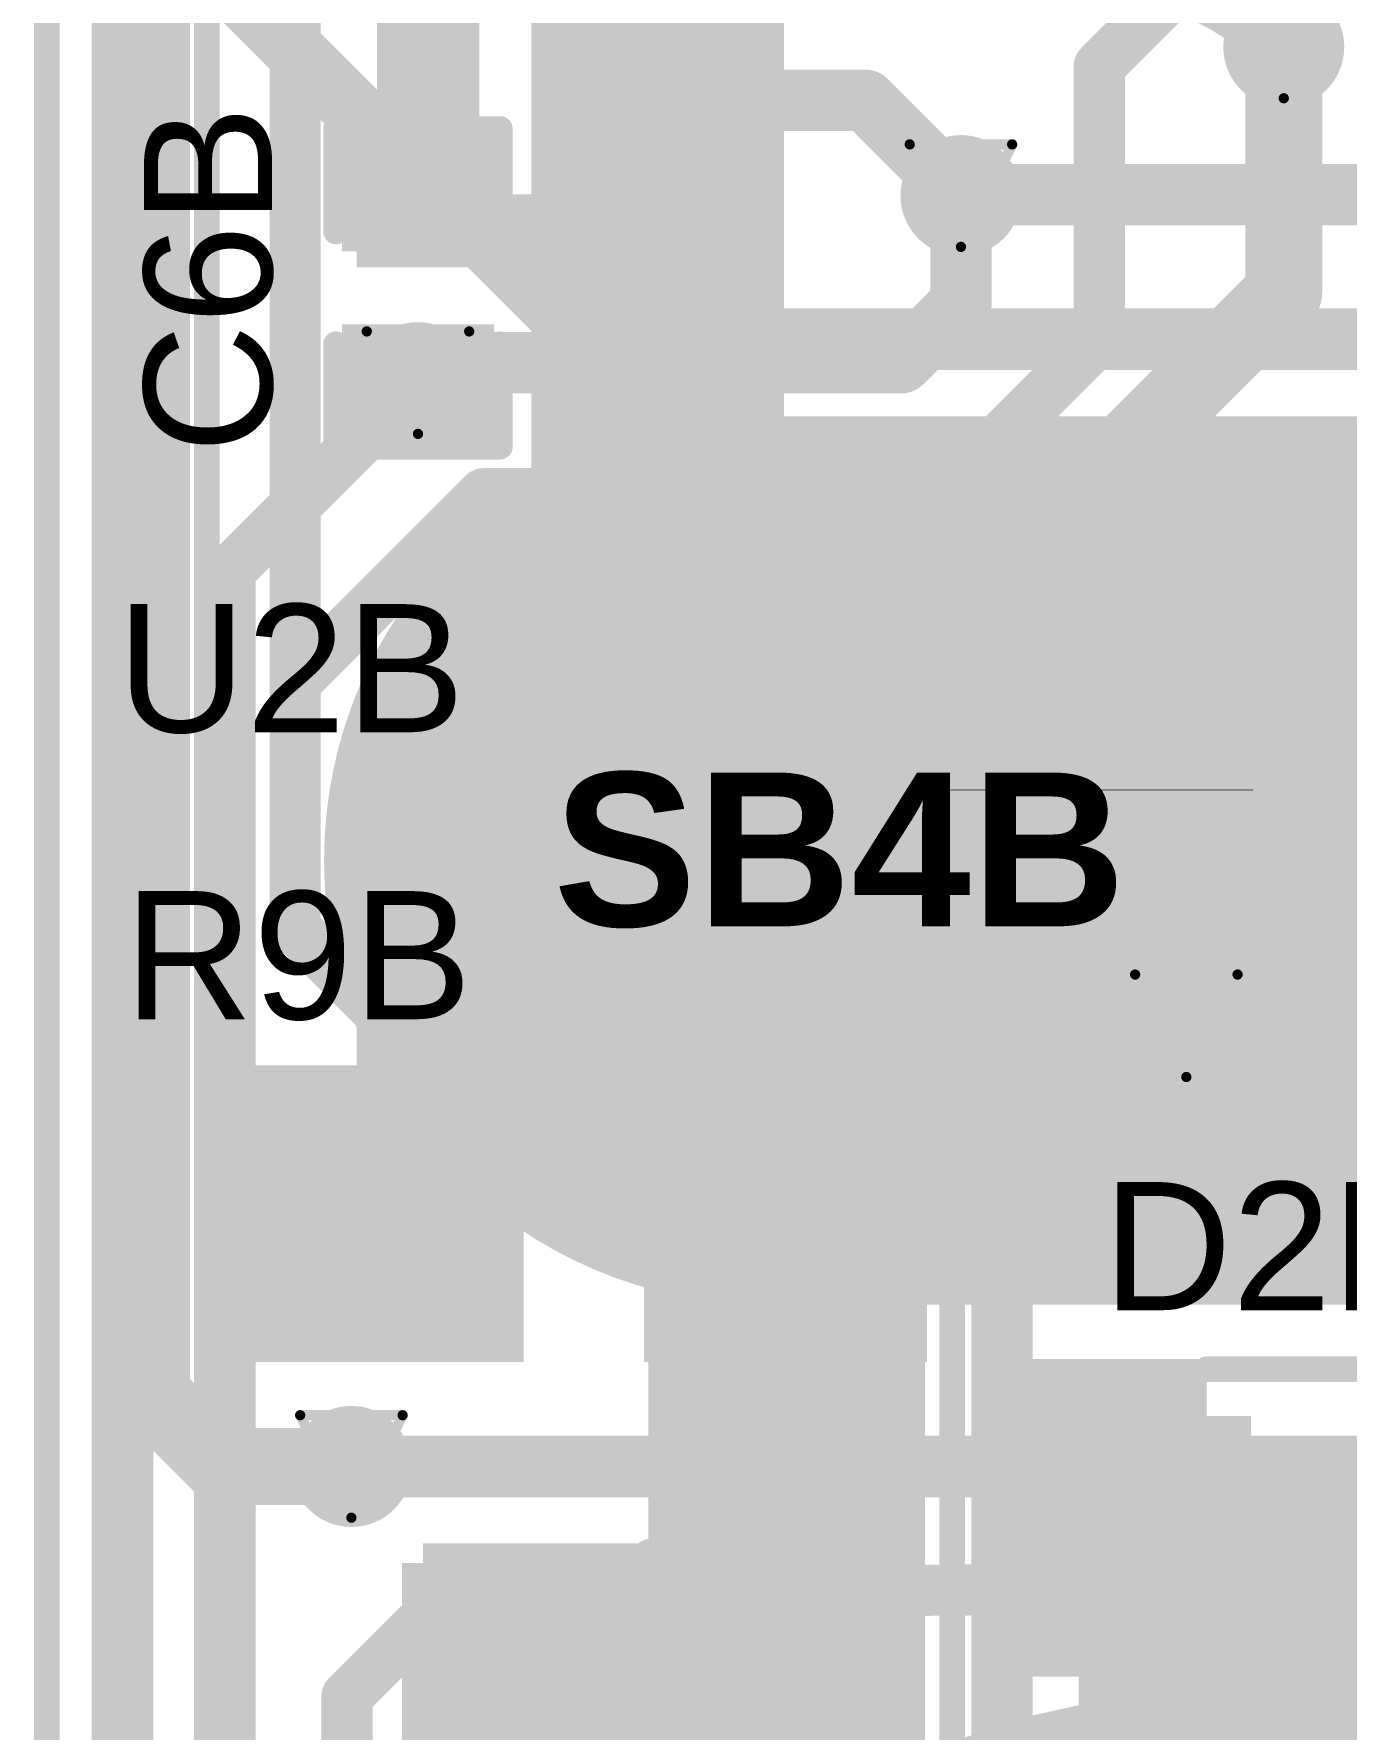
# Model space of a CAD drawing. Header units: inches. Extents: x -3.9 to 9.5, y -7 to 2.6.
# Drawn here: x -3.1519 to -2.8957, y -5.022 to -4.6912 of the extents above; entities that cross this region are included whole.
import ezdxf

# ---------------------------------------------------------------- set-up
doc = ezdxf.new("R2010")
doc.units = ezdxf.units.IN
doc.header["$MEASUREMENT"] = 0
for name, color, linetype in [('Board Outline', 216, 'Continuous'), ('Bottom Layer', 5, 'Continuous'), ('Bottom Overlay', 54, 'Continuous'), ('Bottom Paste', 16, 'Continuous'), ('Bottom Solder', 6, 'Continuous'), ('Drill Drawing', 1, 'Continuous'), ('Top Layer', 1, 'Continuous'), ('Top Overlay', 2, 'Continuous'), ('Top Paste', 8, 'Continuous'), ('Top Solder', 216, 'Continuous'), ('Via Holes', 16, 'Continuous')]:
    doc.layers.add(name, color=color, linetype=linetype)
doc.styles.add('Arial', font='', dxfattribs={"height": 0.2})
doc.styles.add('Arial_Bold', font='', dxfattribs={"height": 0.2})
doc.styles.get('Arial').set_extended_font_data('Arial')
doc.styles.get('Arial_Bold').set_extended_font_data('Arial', bold=True)

# ---------------------------------------------------------------- blocks, each defined once
blk = doc.blocks.new('14_TSSOP_40')
at = {"layer": 'Top Layer'}
for points in [[(-0.12992, 0.08563), (-0.08858, 0.08563), (-0.08858, 0.06791), (-0.12992, 0.06791)], [(0.08858, 0.08563), (0.12992, 0.08563), (0.12992, 0.06791), (0.08858, 0.06791)], [(-0.12992, 0.06004), (-0.08858, 0.06004), (-0.08858, 0.04232), (-0.12992, 0.04232)], [(0.08858, 0.06004), (0.12992, 0.06004), (0.12992, 0.04232), (0.08858, 0.04232)], [(-0.12992, 0.03445), (-0.08858, 0.03445), (-0.08858, 0.01673), (-0.12992, 0.01673)], [(0.08858, 0.03445), (0.12992, 0.03445), (0.12992, 0.01673), (0.08858, 0.01673)], [(-0.12992, 0.00886), (-0.08858, 0.00886), (-0.08858, -0.00886), (-0.12992, -0.00886)], [(0.08858, 0.00886), (0.12992, 0.00886), (0.12992, -0.00886), (0.08858, -0.00886)], [(-0.12992, -0.01673), (-0.08858, -0.01673), (-0.08858, -0.03445), (-0.12992, -0.03445)], [(0.08858, -0.01673), (0.12992, -0.01673), (0.12992, -0.03445), (0.08858, -0.03445)], [(-0.12992, -0.04232), (-0.08858, -0.04232), (-0.08858, -0.06004), (-0.12992, -0.06004)], [(0.08858, -0.04232), (0.12992, -0.04232), (0.12992, -0.06004), (0.08858, -0.06004)], [(-0.12992, -0.06791), (-0.08858, -0.06791), (-0.08858, -0.08563), (-0.12992, -0.08563)], [(0.08858, -0.06791), (0.12992, -0.06791), (0.12992, -0.08563), (0.08858, -0.08563)]]:
    blk.add_hatch(color=1, dxfattribs=at).paths.add_polyline_path(points)
at = {"layer": 'Top Overlay'}
blk.add_hatch(color=2, dxfattribs=at).paths.add_polyline_path([(-0.084, 0.068), (-0.073, 0.068), (-0.073, 0.086), (-0.084, 0.086)])
at = {"layer": 'Top Paste'}
for points in [[(-0.12992, 0.08563), (-0.08858, 0.08563), (-0.08858, 0.06791), (-0.12992, 0.06791)], [(0.08858, 0.08563), (0.12992, 0.08563), (0.12992, 0.06791), (0.08858, 0.06791)], [(-0.12992, 0.06004), (-0.08858, 0.06004), (-0.08858, 0.04232), (-0.12992, 0.04232)], [(0.08858, 0.06004), (0.12992, 0.06004), (0.12992, 0.04232), (0.08858, 0.04232)], [(-0.12992, 0.03445), (-0.08858, 0.03445), (-0.08858, 0.01673), (-0.12992, 0.01673)], [(0.08858, 0.03445), (0.12992, 0.03445), (0.12992, 0.01673), (0.08858, 0.01673)], [(-0.12992, 0.00886), (-0.08858, 0.00886), (-0.08858, -0.00886), (-0.12992, -0.00886)], [(0.08858, 0.00886), (0.12992, 0.00886), (0.12992, -0.00886), (0.08858, -0.00886)], [(-0.12992, -0.01673), (-0.08858, -0.01673), (-0.08858, -0.03445), (-0.12992, -0.03445)], [(0.08858, -0.01673), (0.12992, -0.01673), (0.12992, -0.03445), (0.08858, -0.03445)], [(-0.12992, -0.04232), (-0.08858, -0.04232), (-0.08858, -0.06004), (-0.12992, -0.06004)], [(0.08858, -0.04232), (0.12992, -0.04232), (0.12992, -0.06004), (0.08858, -0.06004)], [(-0.12992, -0.06791), (-0.08858, -0.06791), (-0.08858, -0.08563), (-0.12992, -0.08563)], [(0.08858, -0.06791), (0.12992, -0.06791), (0.12992, -0.08563), (0.08858, -0.08563)]]:
    blk.add_hatch(color=8, dxfattribs=at).paths.add_polyline_path(points)
at = {"layer": 'Top Solder'}
for points in [[(-0.13392, 0.08963), (-0.08458, 0.08963), (-0.08458, 0.06391), (-0.13392, 0.06391)], [(0.08458, 0.08963), (0.13392, 0.08963), (0.13392, 0.06391), (0.08458, 0.06391)], [(-0.13392, 0.06404), (-0.08458, 0.06404), (-0.08458, 0.03832), (-0.13392, 0.03832)], [(0.08458, 0.06404), (0.13392, 0.06404), (0.13392, 0.03832), (0.08458, 0.03832)], [(-0.13392, 0.03845), (-0.08458, 0.03845), (-0.08458, 0.01273), (-0.13392, 0.01273)], [(0.08458, 0.03845), (0.13392, 0.03845), (0.13392, 0.01273), (0.08458, 0.01273)], [(-0.13392, 0.01286), (-0.08458, 0.01286), (-0.08458, -0.01286), (-0.13392, -0.01286)], [(0.08458, 0.01286), (0.13392, 0.01286), (0.13392, -0.01286), (0.08458, -0.01286)], [(-0.13392, -0.01273), (-0.08458, -0.01273), (-0.08458, -0.03845), (-0.13392, -0.03845)], [(0.08458, -0.01273), (0.13392, -0.01273), (0.13392, -0.03845), (0.08458, -0.03845)], [(-0.13392, -0.03832), (-0.08458, -0.03832), (-0.08458, -0.06404), (-0.13392, -0.06404)], [(0.08458, -0.03832), (0.13392, -0.03832), (0.13392, -0.06404), (0.08458, -0.06404)], [(-0.13392, -0.06391), (-0.08458, -0.06391), (-0.08458, -0.08963), (-0.13392, -0.08963)], [(0.08458, -0.06391), (0.13392, -0.06391), (0.13392, -0.08963), (0.08458, -0.08963)]]:
    blk.add_hatch(color=216, dxfattribs=at).paths.add_polyline_path(points)
at = {"layer": 'Top Overlay'}
for points in [[(-0.09, 0.1, 0.005, 0.005, 0), (-0.09, 0.092, 0.005, 0.005, 0)], [(0.09, 0.1, 0.005, 0.005, 0), (-0.09, 0.1, 0.005, 0.005, 0)], [(0.09, 0.1, 0.005, 0.005, 0), (0.09, 0.092, 0.005, 0.005, 0)], [(-0.141, 0.082, 0.00787, 0.00787, 0), (-0.141, 0.072, 0.00787, 0.00787, 0)], [(-0.136, 0.077, 0.00787, 0.00787, 0), (-0.141, 0.082, 0.00787, 0.00787, 0)], [(-0.136, 0.077, 0.00787, 0.00787, 0), (-0.141, 0.072, 0.00787, 0.00787, 0)], [(-0.09, -0.092, 0.005, 0.005, 0), (-0.09, -0.1, 0.005, 0.005, 0)], [(0.09, -0.092, 0.005, 0.005, 0), (0.09, -0.1, 0.005, 0.005, 0)], [(0.09, -0.1, 0.005, 0.005, 0), (-0.09, -0.1, 0.005, 0.005, 0)]]:
    blk.add_lwpolyline(points, format="xyseb", dxfattribs=at)
for points in [[(-0.09125, 0.1, 0.0025, 0.0025, 1), (-0.08875, 0.1, 0.0025, 0.0025, 1)], [(-0.09125, 0.1, 0.0025, 0.0025, 1), (-0.08875, 0.1, 0.0025, 0.0025, 1)], [(0.08875, 0.1, 0.0025, 0.0025, 1), (0.09125, 0.1, 0.0025, 0.0025, 1)], [(0.08875, 0.1, 0.0025, 0.0025, 1), (0.09125, 0.1, 0.0025, 0.0025, 1)], [(-0.09125, 0.092, 0.0025, 0.0025, 1), (-0.08875, 0.092, 0.0025, 0.0025, 1)], [(0.08875, 0.092, 0.0025, 0.0025, 1), (0.09125, 0.092, 0.0025, 0.0025, 1)], [(-0.14297, 0.082, 0.00394, 0.00394, 1), (-0.13903, 0.082, 0.00394, 0.00394, 1)], [(-0.14297, 0.082, 0.00394, 0.00394, 1), (-0.13903, 0.082, 0.00394, 0.00394, 1)], [(-0.13797, 0.077, 0.00394, 0.00394, 1), (-0.13403, 0.077, 0.00394, 0.00394, 1)], [(-0.13797, 0.077, 0.00394, 0.00394, 1), (-0.13403, 0.077, 0.00394, 0.00394, 1)], [(-0.14297, 0.072, 0.00394, 0.00394, 1), (-0.13903, 0.072, 0.00394, 0.00394, 1)], [(-0.14297, 0.072, 0.00394, 0.00394, 1), (-0.13903, 0.072, 0.00394, 0.00394, 1)], [(-0.09125, -0.092, 0.0025, 0.0025, 1), (-0.08875, -0.092, 0.0025, 0.0025, 1)], [(0.08875, -0.092, 0.0025, 0.0025, 1), (0.09125, -0.092, 0.0025, 0.0025, 1)], [(-0.09125, -0.1, 0.0025, 0.0025, 1), (-0.08875, -0.1, 0.0025, 0.0025, 1)], [(-0.09125, -0.1, 0.0025, 0.0025, 1), (-0.08875, -0.1, 0.0025, 0.0025, 1)], [(0.08875, -0.1, 0.0025, 0.0025, 1), (0.09125, -0.1, 0.0025, 0.0025, 1)], [(0.08875, -0.1, 0.0025, 0.0025, 1), (0.09125, -0.1, 0.0025, 0.0025, 1)]]:
    blk.add_lwpolyline(points, format="xyseb", close=True, dxfattribs=at)
blk = doc.blocks.new('S______B______0402_82')
at = {"layer": 'Top Layer'}
for points in [[(-0.0275, -0.0125), (-0.0275, 0.0125), (-0.0095, 0.0125), (-0.0095, -0.0125)], [(0.0095, -0.0125), (0.0095, 0.0125), (0.0275, 0.0125), (0.0275, -0.0125)]]:
    blk.add_hatch(color=1, dxfattribs=at).paths.add_polyline_path(points)
at = {"layer": 'Top Paste'}
for points in [[(-0.0275, -0.0125), (-0.0275, 0.0125), (-0.0095, 0.0125), (-0.0095, -0.0125)], [(0.0095, -0.0125), (0.0095, 0.0125), (0.0275, 0.0125), (0.0275, -0.0125)]]:
    blk.add_hatch(color=8, dxfattribs=at).paths.add_polyline_path(points)
at = {"layer": 'Top Solder'}
for points in [[(-0.02967, -0.01467), (-0.02967, 0.01467), (-0.00733, 0.01467), (-0.00733, -0.01467)], [(0.00733, -0.01467), (0.00733, 0.01467), (0.02967, 0.01467), (0.02967, -0.01467)]]:
    blk.add_hatch(color=216, dxfattribs=at).paths.add_polyline_path(points)
at = {"layer": 'Top Overlay'}
for points in [[(-0.031, 0.016, 0.005, 0.005, 0), (-0.031, -0.016, 0.005, 0.005, 0)], [(0.031, 0.016, 0.005, 0.005, 0), (-0.031, 0.016, 0.005, 0.005, 0)], [(0.031, 0.016, 0.005, 0.005, 0), (0.031, -0.016, 0.005, 0.005, 0)], [(0.031, -0.016, 0.005, 0.005, 0), (-0.031, -0.016, 0.005, 0.005, 0)], [(0.032, -0.017, 0.000127, 0.000127, 0), (-0.032, -0.017, 0.000127, 0.000127, 0)]]:
    blk.add_lwpolyline(points, format="xyseb", dxfattribs=at)
for points in [[(-0.03225, 0.016, 0.0025, 0.0025, 1), (-0.02975, 0.016, 0.0025, 0.0025, 1)], [(-0.03225, 0.016, 0.0025, 0.0025, 1), (-0.02975, 0.016, 0.0025, 0.0025, 1)], [(0.02975, 0.016, 0.0025, 0.0025, 1), (0.03225, 0.016, 0.0025, 0.0025, 1)], [(0.02975, 0.016, 0.0025, 0.0025, 1), (0.03225, 0.016, 0.0025, 0.0025, 1)], [(-0.03225, -0.016, 0.0025, 0.0025, 1), (-0.02975, -0.016, 0.0025, 0.0025, 1)], [(-0.03225, -0.016, 0.0025, 0.0025, 1), (-0.02975, -0.016, 0.0025, 0.0025, 1)], [(0.02975, -0.016, 0.0025, 0.0025, 1), (0.03225, -0.016, 0.0025, 0.0025, 1)], [(0.02975, -0.016, 0.0025, 0.0025, 1), (0.03225, -0.016, 0.0025, 0.0025, 1)], [(-0.03203, -0.017, 0.0000635, 0.0000635, 1), (-0.03197, -0.017, 0.0000635, 0.0000635, 1)], [(0.03197, -0.017, 0.0000635, 0.0000635, 1), (0.03203, -0.017, 0.0000635, 0.0000635, 1)]]:
    blk.add_lwpolyline(points, format="xyseb", close=True, dxfattribs=at)
blk = doc.blocks.new('TC33X_2_104E__124')
at = {"layer": 'Top Layer'}
for points in [[(0.00787, 0.12992), (0.07087, 0.12992), (0.07087, 0.07087), (0.00787, 0.07087)], [(-0.02362, 0.02362), (0.02362, 0.02362), (0.02362, -0.02362), (-0.02362, -0.02362)], [(0.05512, 0.02362), (0.10236, 0.02362), (0.10236, -0.02362), (0.05512, -0.02362)]]:
    blk.add_hatch(color=1, dxfattribs=at).paths.add_polyline_path(points)
at = {"layer": 'Top Paste'}
for points in [[(0.00787, 0.12992), (0.07087, 0.12992), (0.07087, 0.07087), (0.00787, 0.07087)], [(-0.02362, 0.02362), (0.02362, 0.02362), (0.02362, -0.02362), (-0.02362, -0.02362)], [(0.05512, 0.02362), (0.10236, 0.02362), (0.10236, -0.02362), (0.05512, -0.02362)]]:
    blk.add_hatch(color=8, dxfattribs=at).paths.add_polyline_path(points)
at = {"layer": 'Top Solder'}
for points in [[(0.00387, 0.13392), (0.07487, 0.13392), (0.07487, 0.06687), (0.00387, 0.06687)], [(-0.02762, 0.02762), (0.02762, 0.02762), (0.02762, -0.02762), (-0.02762, -0.02762)], [(0.05112, 0.02762), (0.10636, 0.02762), (0.10636, -0.02762), (0.05112, -0.02762)]]:
    blk.add_hatch(color=216, dxfattribs=at).paths.add_polyline_path(points)
at = {"layer": 'Top Overlay'}
for points in [[(-0.02063, 0.1242, 0.005, 0.005, 0), (-0.03252, 0.11231, 0.005, 0.005, 0)], [(-0.00063, 0.1242, 0.005, 0.005, 0), (-0.02063, 0.1242, 0.005, 0.005, 0)], [(0.09937, 0.1242, 0.005, 0.005, 0), (0.07937, 0.1242, 0.005, 0.005, 0)], [(0.11126, 0.11231, 0.005, 0.005, 0), (0.09937, 0.1242, 0.005, 0.005, 0)], [(-0.03252, 0.11231, 0.005, 0.005, 0), (-0.03252, -0.02776, 0.005, 0.005, 0)], [(0.11126, 0.11231, 0.005, 0.005, 0), (0.11126, -0.02776, 0.005, 0.005, 0)], [(-0.038, -0.005, 0.005, 0.005, 0), (-0.043, 0, 0.005, 0.005, 0)], [(-0.043, 0, 0.005, 0.005, 0), (-0.043, -0.01, 0.005, 0.005, 0)], [(-0.038, -0.005, 0.005, 0.005, 0), (-0.043, -0.01, 0.005, 0.005, 0)], [(0.11126, -0.02776, 0.005, 0.005, 0), (-0.03252, -0.02776, 0.005, 0.005, 0)]]:
    blk.add_lwpolyline(points, format="xyseb", dxfattribs=at)
for points in [[(-0.02188, 0.1242, 0.0025, 0.0025, 1), (-0.01938, 0.1242, 0.0025, 0.0025, 1)], [(-0.02188, 0.1242, 0.0025, 0.0025, 1), (-0.01938, 0.1242, 0.0025, 0.0025, 1)], [(-0.00188, 0.1242, 0.0025, 0.0025, 1), (0.00062, 0.1242, 0.0025, 0.0025, 1)], [(0.07812, 0.1242, 0.0025, 0.0025, 1), (0.08062, 0.1242, 0.0025, 0.0025, 1)], [(0.09812, 0.1242, 0.0025, 0.0025, 1), (0.10062, 0.1242, 0.0025, 0.0025, 1)], [(0.09812, 0.1242, 0.0025, 0.0025, 1), (0.10062, 0.1242, 0.0025, 0.0025, 1)], [(-0.03377, 0.11231, 0.0025, 0.0025, 1), (-0.03127, 0.11231, 0.0025, 0.0025, 1)], [(-0.03377, 0.11231, 0.0025, 0.0025, 1), (-0.03127, 0.11231, 0.0025, 0.0025, 1)], [(0.11001, 0.11231, 0.0025, 0.0025, 1), (0.11251, 0.11231, 0.0025, 0.0025, 1)], [(0.11001, 0.11231, 0.0025, 0.0025, 1), (0.11251, 0.11231, 0.0025, 0.0025, 1)], [(-0.04425, 0, 0.0025, 0.0025, 1), (-0.04175, 0, 0.0025, 0.0025, 1)], [(-0.04425, 0, 0.0025, 0.0025, 1), (-0.04175, 0, 0.0025, 0.0025, 1)], [(-0.03925, -0.005, 0.0025, 0.0025, 1), (-0.03675, -0.005, 0.0025, 0.0025, 1)], [(-0.03925, -0.005, 0.0025, 0.0025, 1), (-0.03675, -0.005, 0.0025, 0.0025, 1)], [(-0.04425, -0.01, 0.0025, 0.0025, 1), (-0.04175, -0.01, 0.0025, 0.0025, 1)], [(-0.04425, -0.01, 0.0025, 0.0025, 1), (-0.04175, -0.01, 0.0025, 0.0025, 1)], [(-0.03377, -0.02776, 0.0025, 0.0025, 1), (-0.03127, -0.02776, 0.0025, 0.0025, 1)], [(-0.03377, -0.02776, 0.0025, 0.0025, 1), (-0.03127, -0.02776, 0.0025, 0.0025, 1)], [(0.11001, -0.02776, 0.0025, 0.0025, 1), (0.11251, -0.02776, 0.0025, 0.0025, 1)], [(0.11001, -0.02776, 0.0025, 0.0025, 1), (0.11251, -0.02776, 0.0025, 0.0025, 1)]]:
    blk.add_lwpolyline(points, format="xyseb", close=True, dxfattribs=at)
blk = doc.blocks.new('_EMG________B_201')
at = {"layer": 'Bottom Layer'}
h = blk.add_hatch(color=5, dxfattribs=at)
edge = h.paths.add_edge_path()
edge.add_arc((-0.11417, 0.0005), 0.08268, 90, 270)
edge.add_line((-0.11417, -0.08217), (0.11417, -0.08217))
edge.add_arc((0.11417, 0.0005), 0.08268, 270, 450)
edge.add_line((0.11417, 0.08318), (-0.11417, 0.08318))
at = {"layer": 'Bottom Paste'}
h = blk.add_hatch(color=16, dxfattribs=at)
edge = h.paths.add_edge_path()
edge.add_arc((-0.11417, 0.0005), 0.08268, 90, 270)
edge.add_line((-0.11417, -0.08217), (0.11417, -0.08217))
edge.add_arc((0.11417, 0.0005), 0.08268, 270, 450)
edge.add_line((0.11417, 0.08318), (-0.11417, 0.08318))
at = {"layer": 'Bottom Solder'}
h = blk.add_hatch(color=6, dxfattribs=at)
edge = h.paths.add_edge_path()
edge.add_arc((-0.11417, 0.0005), 0.08668, 90, 270)
edge.add_line((-0.11417, -0.08617), (0.11417, -0.08617))
edge.add_arc((0.11417, 0.0005), 0.08668, 270, 450)
edge.add_line((0.11417, 0.08718), (-0.11417, 0.08718))
at = {"layer": 'Bottom Overlay'}
blk.add_lwpolyline([(-0.22375, -0.43172, 0.005, 0.005, 0), (-0.22375, 0.43172, 0.005, 0.005, 0)], format="xyseb", dxfattribs=at)
blk = doc.blocks.new('SOD_323_215')
at = {"layer": 'Top Layer'}
for points in [[(-0.02953, -0.01772), (-0.06102, -0.01772), (-0.06102, 0.01772), (-0.02953, 0.01772)], [(0.06102, -0.01772), (0.02953, -0.01772), (0.02953, 0.01772), (0.06102, 0.01772)]]:
    blk.add_hatch(color=1, dxfattribs=at).paths.add_polyline_path(points)
at = {"layer": 'Top Overlay'}
for points in [[(-0.079, 0.019), (-0.036, 0.019), (-0.036, 0.031), (-0.079, 0.031)], [(-0.079, -0.02), (-0.062, -0.02), (-0.062, 0.02), (-0.079, 0.02)], [(-0.079, -0.031), (-0.036, -0.031), (-0.036, -0.019), (-0.079, -0.019)]]:
    blk.add_hatch(color=2, dxfattribs=at).paths.add_polyline_path(points)
at = {"layer": 'Top Paste'}
for points in [[(-0.02953, -0.01772), (-0.06102, -0.01772), (-0.06102, 0.01772), (-0.02953, 0.01772)], [(0.06102, -0.01772), (0.02953, -0.01772), (0.02953, 0.01772), (0.06102, 0.01772)]]:
    blk.add_hatch(color=8, dxfattribs=at).paths.add_polyline_path(points)
at = {"layer": 'Top Solder'}
for points in [[(-0.02736, -0.01988), (-0.06319, -0.01988), (-0.06319, 0.01988), (-0.02736, 0.01988)], [(0.06319, -0.01988), (0.02736, -0.01988), (0.02736, 0.01988), (0.06319, 0.01988)]]:
    blk.add_hatch(color=216, dxfattribs=at).paths.add_polyline_path(points)
at = {"layer": 'Top Overlay'}
for points in [[(-0.036, 0.029, 0.005, 0.005, 0), (0.037, 0.029, 0.005, 0.005, 0)], [(0.037, 0.022, 0.005, 0.005, 0), (0.037, 0.029, 0.005, 0.005, 0)], [(0.037, -0.029, 0.005, 0.005, 0), (0.037, -0.022, 0.005, 0.005, 0)], [(-0.036, -0.029, 0.005, 0.005, 0), (0.037, -0.029, 0.005, 0.005, 0)]]:
    blk.add_lwpolyline(points, format="xyseb", dxfattribs=at)
for points in [[(-0.03725, 0.029, 0.0025, 0.0025, 1), (-0.03475, 0.029, 0.0025, 0.0025, 1)], [(0.03575, 0.029, 0.0025, 0.0025, 1), (0.03825, 0.029, 0.0025, 0.0025, 1)], [(0.03575, 0.029, 0.0025, 0.0025, 1), (0.03825, 0.029, 0.0025, 0.0025, 1)], [(0.03575, 0.022, 0.0025, 0.0025, 1), (0.03825, 0.022, 0.0025, 0.0025, 1)], [(0.03575, -0.022, 0.0025, 0.0025, 1), (0.03825, -0.022, 0.0025, 0.0025, 1)], [(-0.03725, -0.029, 0.0025, 0.0025, 1), (-0.03475, -0.029, 0.0025, 0.0025, 1)], [(0.03575, -0.029, 0.0025, 0.0025, 1), (0.03825, -0.029, 0.0025, 0.0025, 1)], [(0.03575, -0.029, 0.0025, 0.0025, 1), (0.03825, -0.029, 0.0025, 0.0025, 1)]]:
    blk.add_lwpolyline(points, format="xyseb", close=True, dxfattribs=at)
blk = doc.blocks.new('C___0402_229')
at = {"layer": 'Top Layer'}
for points in [[(-0.0275, -0.0125), (-0.0275, 0.0125), (-0.0095, 0.0125), (-0.0095, -0.0125)], [(0.0095, -0.0125), (0.0095, 0.0125), (0.0275, 0.0125), (0.0275, -0.0125)]]:
    blk.add_hatch(color=1, dxfattribs=at).paths.add_polyline_path(points)
at = {"layer": 'Top Paste'}
for points in [[(-0.0275, -0.0125), (-0.0275, 0.0125), (-0.0095, 0.0125), (-0.0095, -0.0125)], [(0.0095, -0.0125), (0.0095, 0.0125), (0.0275, 0.0125), (0.0275, -0.0125)]]:
    blk.add_hatch(color=8, dxfattribs=at).paths.add_polyline_path(points)
at = {"layer": 'Top Solder'}
for points in [[(-0.02986, -0.01486), (-0.02986, 0.01486), (-0.00714, 0.01486), (-0.00714, -0.01486)], [(0.00714, -0.01486), (0.00714, 0.01486), (0.02986, 0.01486), (0.02986, -0.01486)]]:
    blk.add_hatch(color=216, dxfattribs=at).paths.add_polyline_path(points)
at = {"layer": 'Top Overlay'}
for points in [[(-0.011, 0.016, 0.005, 0.005, 0), (-0.031, 0.016, 0.005, 0.005, 0)], [(-0.031, -0.016, 0.005, 0.005, 0), (-0.031, 0.016, 0.005, 0.005, 0)], [(0.031, 0.016, 0.005, 0.005, 0), (0.011, 0.016, 0.005, 0.005, 0)], [(0.031, -0.016, 0.005, 0.005, 0), (0.031, 0.016, 0.005, 0.005, 0)], [(-0.011, -0.016, 0.005, 0.005, 0), (-0.031, -0.016, 0.005, 0.005, 0)], [(0.031, -0.016, 0.005, 0.005, 0), (0.011, -0.016, 0.005, 0.005, 0)]]:
    blk.add_lwpolyline(points, format="xyseb", dxfattribs=at)
for points in [[(-0.03225, 0.016, 0.0025, 0.0025, 1), (-0.02975, 0.016, 0.0025, 0.0025, 1)], [(-0.03225, 0.016, 0.0025, 0.0025, 1), (-0.02975, 0.016, 0.0025, 0.0025, 1)], [(-0.01225, 0.016, 0.0025, 0.0025, 1), (-0.00975, 0.016, 0.0025, 0.0025, 1)], [(0.00975, 0.016, 0.0025, 0.0025, 1), (0.01225, 0.016, 0.0025, 0.0025, 1)], [(0.02975, 0.016, 0.0025, 0.0025, 1), (0.03225, 0.016, 0.0025, 0.0025, 1)], [(0.02975, 0.016, 0.0025, 0.0025, 1), (0.03225, 0.016, 0.0025, 0.0025, 1)], [(-0.03225, -0.016, 0.0025, 0.0025, 1), (-0.02975, -0.016, 0.0025, 0.0025, 1)], [(-0.03225, -0.016, 0.0025, 0.0025, 1), (-0.02975, -0.016, 0.0025, 0.0025, 1)], [(-0.01225, -0.016, 0.0025, 0.0025, 1), (-0.00975, -0.016, 0.0025, 0.0025, 1)], [(0.00975, -0.016, 0.0025, 0.0025, 1), (0.01225, -0.016, 0.0025, 0.0025, 1)], [(0.02975, -0.016, 0.0025, 0.0025, 1), (0.03225, -0.016, 0.0025, 0.0025, 1)], [(0.02975, -0.016, 0.0025, 0.0025, 1), (0.03225, -0.016, 0.0025, 0.0025, 1)]]:
    blk.add_lwpolyline(points, format="xyseb", close=True, dxfattribs=at)

msp = doc.modelspace()

# ---------------------------------------------------------------- hatches: boundary and pattern name
at = {"layer": 'Bottom Layer'}
h = msp.add_hatch(color=5, dxfattribs=at)
edge = h.paths.add_edge_path()
edge.add_arc((-2.9079, -4.69378), 0.01181, 0, 360)
h = msp.add_hatch(color=5, dxfattribs=at)
edge = h.paths.add_edge_path()
edge.add_arc((-2.97092, -4.72278), 0.01181, 0, 360)
h = msp.add_hatch(color=5, dxfattribs=at)
edge = h.paths.add_edge_path()
edge.add_arc((-3.07692, -4.75928), 0.01181, 0, 360)
h = msp.add_hatch(color=5, dxfattribs=at)
edge = h.paths.add_edge_path()
edge.add_arc((-2.92692, -4.88478), 0.01181, 0, 360)
h = msp.add_hatch(color=5, dxfattribs=at)
edge = h.paths.add_edge_path()
edge.add_arc((-3.08992, -4.97078), 0.01181, 0, 360)
at = {"layer": 'Top Layer'}
h = msp.add_hatch(color=1, dxfattribs=at)
edge = h.paths.add_edge_path()
edge.add_arc((-2.9079, -4.69378), 0.01181, 0, 360)
for points in [[(-3.08892, -4.73678), (-3.06092, -4.73678), (-3.06092, -4.71078), (-3.08892, -4.71078)], [(-3.06192, -4.85878), (-2.99092, -4.85878), (-2.99092, -4.79778), (-3.06192, -4.79778)], [(-3.03192, -5.05278), (-2.97792, -5.05278), (-2.97792, -4.89178), (-3.03192, -4.89178)], [(-2.94792, -5.05078), (-2.86792, -5.05078), (-2.86792, -4.96478), (-2.94792, -4.96478)], [(-3.07592, -5.03978), (-3.01292, -5.03978), (-3.01292, -4.98578), (-3.07592, -4.98578)]]:
    msp.add_hatch(color=1, dxfattribs=at).paths.add_polyline_path(points)
h = msp.add_hatch(color=1, dxfattribs=at)
edge = h.paths.add_edge_path()
edge.add_arc((-2.97092, -4.72278), 0.01181, 0, 360)
h = msp.add_hatch(color=1, dxfattribs=at)
edge = h.paths.add_edge_path()
edge.add_arc((-3.07692, -4.75928), 0.01181, 0, 360)
h = msp.add_hatch(color=1, dxfattribs=at)
edge = h.paths.add_edge_path()
edge.add_arc((-2.92692, -4.88478), 0.01181, 0, 360)
h = msp.add_hatch(color=1, dxfattribs=at)
edge = h.paths.add_edge_path()
edge.add_arc((-3.08992, -4.97078), 0.01181, 0, 360)
at = {"layer": 'Via Holes'}
h = msp.add_hatch(color=7, dxfattribs=at)
edge = h.paths.add_edge_path()
edge.add_arc((-2.9079, -4.69378), 0.00591, 0, 360)
h = msp.add_hatch(color=7, dxfattribs=at)
edge = h.paths.add_edge_path()
edge.add_arc((-2.97092, -4.72278), 0.00591, 0, 360)
h = msp.add_hatch(color=7, dxfattribs=at)
edge = h.paths.add_edge_path()
edge.add_arc((-3.07692, -4.75928), 0.00591, 0, 360)
h = msp.add_hatch(color=7, dxfattribs=at)
edge = h.paths.add_edge_path()
edge.add_arc((-2.92692, -4.88478), 0.00591, 0, 360)
h = msp.add_hatch(color=7, dxfattribs=at)
edge = h.paths.add_edge_path()
edge.add_arc((-3.08992, -4.97078), 0.00591, 0, 360)

# ---------------------------------------------------------------- linework, layer by layer
at = {"layer": 'Board Outline'}
msp.add_lwpolyline([(-3.1494, -5.28378, 0.005, 0.005, 0), (-3.1494, -4.42332, 0.005, 0.005, 0)], format="xyseb", dxfattribs=at)
at = {"layer": 'Bottom Layer'}
for points in [[(-3.1346, -5.22328, 0.012, 0.012, 0), (-3.1346, -4.66086, 0.012, 0.012, 0)], [(-3.1346, -4.66086, 0.012, 0.012, 0), (-3.04467, -4.75078, 0.012, 0.012, 0)], [(-2.9458, -4.67808, 0.012, 0.012, -0.198913), (-2.9079, -4.69378, 0.012, 0.012, 0)], [(-2.97092, -4.72278, 0.012, 0.012, 0), (-2.97073, -4.72259, 0.012, 0.012, 0)], [(-2.97073, -4.72259, 0.012, 0.012, 0), (-2.88673, -4.72259, 0.012, 0.012, 0)], [(-3.04467, -4.75078, 0.012, 0.012, 0), (-2.8669, -4.75078, 0.012, 0.012, 0)], [(-3.1136, -4.79596, 0.01, 0.01, 0), (-3.07692, -4.75928, 0.01, 0.01, 0)], [(-3.1136, -5.1251, 0.01, 0.01, 0), (-3.1136, -4.79596, 0.01, 0.01, 0)], [(-3.08992, -4.97078, 0.012, 0.012, 0), (-2.81892, -4.97078, 0.012, 0.012, 0)], [(-3.07088, -4.99574, 0.01, 0.01, 0), (-2.82316, -4.9936, 0.01, 0.01, 0)], [(-3.09079, -5.01565, 0.01, 0.01, 0), (-3.07088, -4.99574, 0.01, 0.01, 0)], [(-3.09079, -5.01565, 0.01, 0.01, 0), (-3.09079, -5.0627, 0.01, 0.01, 0)], [(-3.06592, -5.09928, 0.02, 0.02, -1.34747), (-2.83442, -5.46541, 0.02, 0.02, 0)]]:
    msp.add_lwpolyline(points, format="xyseb", dxfattribs=at)
for points in [[(-2.9109, -4.69378, 0.006, 0.006, 1), (-2.9049, -4.69378, 0.006, 0.006, 1)], [(-2.97392, -4.72278, 0.006, 0.006, 1), (-2.96792, -4.72278, 0.006, 0.006, 1)], [(-2.97373, -4.72259, 0.006, 0.006, 1), (-2.96773, -4.72259, 0.006, 0.006, 1)], [(-2.97373, -4.72259, 0.006, 0.006, 1), (-2.96773, -4.72259, 0.006, 0.006, 1)], [(-3.04767, -4.75078, 0.006, 0.006, 1), (-3.04167, -4.75078, 0.006, 0.006, 1)], [(-3.04767, -4.75078, 0.006, 0.006, 1), (-3.04167, -4.75078, 0.006, 0.006, 1)], [(-3.07942, -4.75928, 0.005, 0.005, 1), (-3.07442, -4.75928, 0.005, 0.005, 1)], [(-3.1161, -4.79596, 0.005, 0.005, 1), (-3.1111, -4.79596, 0.005, 0.005, 1)], [(-3.1161, -4.79596, 0.005, 0.005, 1), (-3.1111, -4.79596, 0.005, 0.005, 1)], [(-3.09292, -4.97078, 0.006, 0.006, 1), (-3.08692, -4.97078, 0.006, 0.006, 1)], [(-3.07338, -4.99574, 0.005, 0.005, 1), (-3.06838, -4.99574, 0.005, 0.005, 1)], [(-3.07338, -4.99574, 0.005, 0.005, 1), (-3.06838, -4.99574, 0.005, 0.005, 1)], [(-3.09329, -5.01565, 0.005, 0.005, 1), (-3.08829, -5.01565, 0.005, 0.005, 1)], [(-3.09329, -5.01565, 0.005, 0.005, 1), (-3.08829, -5.01565, 0.005, 0.005, 1)]]:
    msp.add_lwpolyline(points, format="xyseb", close=True, dxfattribs=at)
at = {"layer": 'Drill Drawing'}
for points in [[(-2.9179, -4.68378, 0.002, 0.002, 0), (-2.9079, -4.70378, 0.002, 0.002, 0)], [(-2.9079, -4.70378, 0.002, 0.002, 0), (-2.8979, -4.68378, 0.002, 0.002, 0)], [(-2.98092, -4.71278, 0.002, 0.002, 0), (-2.96092, -4.71278, 0.002, 0.002, 0)], [(-2.98092, -4.71278, 0.002, 0.002, 0), (-2.97092, -4.73278, 0.002, 0.002, 0)], [(-2.97092, -4.73278, 0.002, 0.002, 0), (-2.96092, -4.71278, 0.002, 0.002, 0)], [(-3.08692, -4.74928, 0.002, 0.002, 0), (-3.06692, -4.74928, 0.002, 0.002, 0)], [(-3.08692, -4.74928, 0.002, 0.002, 0), (-3.07692, -4.76928, 0.002, 0.002, 0)], [(-3.07692, -4.76928, 0.002, 0.002, 0), (-3.06692, -4.74928, 0.002, 0.002, 0)], [(-2.93692, -4.87478, 0.002, 0.002, 0), (-2.91692, -4.87478, 0.002, 0.002, 0)], [(-2.93692, -4.87478, 0.002, 0.002, 0), (-2.92692, -4.89478, 0.002, 0.002, 0)], [(-2.92692, -4.89478, 0.002, 0.002, 0), (-2.91692, -4.87478, 0.002, 0.002, 0)], [(-3.09992, -4.96078, 0.002, 0.002, 0), (-3.07992, -4.96078, 0.002, 0.002, 0)], [(-3.09992, -4.96078, 0.002, 0.002, 0), (-3.08992, -4.98078, 0.002, 0.002, 0)], [(-3.08992, -4.98078, 0.002, 0.002, 0), (-3.07992, -4.96078, 0.002, 0.002, 0)]]:
    msp.add_lwpolyline(points, format="xyseb", dxfattribs=at)
for points in [[(-2.9084, -4.70378, 0.001, 0.001, 1), (-2.9074, -4.70378, 0.001, 0.001, 1)], [(-2.9084, -4.70378, 0.001, 0.001, 1), (-2.9074, -4.70378, 0.001, 0.001, 1)], [(-2.98142, -4.71278, 0.001, 0.001, 1), (-2.98042, -4.71278, 0.001, 0.001, 1)], [(-2.98142, -4.71278, 0.001, 0.001, 1), (-2.98042, -4.71278, 0.001, 0.001, 1)], [(-2.96142, -4.71278, 0.001, 0.001, 1), (-2.96042, -4.71278, 0.001, 0.001, 1)], [(-2.96142, -4.71278, 0.001, 0.001, 1), (-2.96042, -4.71278, 0.001, 0.001, 1)], [(-2.97142, -4.73278, 0.001, 0.001, 1), (-2.97042, -4.73278, 0.001, 0.001, 1)], [(-2.97142, -4.73278, 0.001, 0.001, 1), (-2.97042, -4.73278, 0.001, 0.001, 1)], [(-3.08742, -4.74928, 0.001, 0.001, 1), (-3.08642, -4.74928, 0.001, 0.001, 1)], [(-3.08742, -4.74928, 0.001, 0.001, 1), (-3.08642, -4.74928, 0.001, 0.001, 1)], [(-3.06742, -4.74928, 0.001, 0.001, 1), (-3.06642, -4.74928, 0.001, 0.001, 1)], [(-3.06742, -4.74928, 0.001, 0.001, 1), (-3.06642, -4.74928, 0.001, 0.001, 1)], [(-3.07742, -4.76928, 0.001, 0.001, 1), (-3.07642, -4.76928, 0.001, 0.001, 1)], [(-3.07742, -4.76928, 0.001, 0.001, 1), (-3.07642, -4.76928, 0.001, 0.001, 1)], [(-2.93742, -4.87478, 0.001, 0.001, 1), (-2.93642, -4.87478, 0.001, 0.001, 1)], [(-2.93742, -4.87478, 0.001, 0.001, 1), (-2.93642, -4.87478, 0.001, 0.001, 1)], [(-2.91742, -4.87478, 0.001, 0.001, 1), (-2.91642, -4.87478, 0.001, 0.001, 1)], [(-2.91742, -4.87478, 0.001, 0.001, 1), (-2.91642, -4.87478, 0.001, 0.001, 1)], [(-2.92742, -4.89478, 0.001, 0.001, 1), (-2.92642, -4.89478, 0.001, 0.001, 1)], [(-2.92742, -4.89478, 0.001, 0.001, 1), (-2.92642, -4.89478, 0.001, 0.001, 1)], [(-3.10042, -4.96078, 0.001, 0.001, 1), (-3.09942, -4.96078, 0.001, 0.001, 1)], [(-3.10042, -4.96078, 0.001, 0.001, 1), (-3.09942, -4.96078, 0.001, 0.001, 1)], [(-3.08042, -4.96078, 0.001, 0.001, 1), (-3.07942, -4.96078, 0.001, 0.001, 1)], [(-3.08042, -4.96078, 0.001, 0.001, 1), (-3.07942, -4.96078, 0.001, 0.001, 1)], [(-3.09042, -4.98078, 0.001, 0.001, 1), (-3.08942, -4.98078, 0.001, 0.001, 1)], [(-3.09042, -4.98078, 0.001, 0.001, 1), (-3.08942, -4.98078, 0.001, 0.001, 1)]]:
    msp.add_lwpolyline(points, format="xyseb", close=True, dxfattribs=at)
at = {"layer": 'Top Layer'}
for points in [[(-3.12892, -4.95678, 0.015, 0.015, 0), (-3.12892, -4.62278, 0.015, 0.015, 0)], [(-3.1009, -4.81776, 0.01, 0.01, 0), (-3.1009, -4.63376, 0.01, 0.01, 0)], [(-2.94392, -4.69754, 0.01, 0.01, 0), (-2.90516, -4.65878, 0.01, 0.01, 0)], [(-3.07492, -4.72228, 0.02, 0.02, 0), (-3.07492, -4.67838, 0.02, 0.02, 0)], [(-2.9079, -4.74176, 0.015, 0.015, 0), (-2.9079, -4.69378, 0.015, 0.015, 0)], [(-2.94392, -4.75078, 0.01, 0.01, 0), (-2.94392, -4.69754, 0.01, 0.01, 0)], [(-3.03015, -4.70419, 0.012, 0.012, 0), (-2.98951, -4.70419, 0.012, 0.012, 0)], [(-2.98951, -4.70419, 0.012, 0.012, 0), (-2.97092, -4.72278, 0.012, 0.012, 0)], [(-3.07492, -4.72378, 0.02, 0.02, 0), (-3.07492, -4.72228, 0.02, 0.02, 0)], [(-3.07692, -4.72228, 0.01, 0.01, 0), (-3.07492, -4.72228, 0.01, 0.01, 0)], [(-3.07492, -4.72228, 0.01, 0.01, 0), (-3.07342, -4.72228, 0.01, 0.01, 0)], [(-2.97092, -4.74378, 0.012, 0.012, 0), (-2.97092, -4.72278, 0.012, 0.012, 0)], [(-3.07492, -4.72378, 0.012, 0.012, 0), (-3.07016, -4.72854, 0.012, 0.012, 0)], [(-3.07016, -4.72854, 0.012, 0.012, 0), (-3.03139, -4.72854, 0.012, 0.012, 0)], [(-3.03139, -4.72854, 0.012, 0.012, 0), (-3.03015, -4.72978, 0.012, 0.012, 0)], [(-2.96442, -4.79828, 0.015, 0.015, 0), (-2.9079, -4.74176, 0.015, 0.015, 0)], [(-2.98251, -4.75537, 0.012, 0.012, 0), (-2.97092, -4.74378, 0.012, 0.012, 0)], [(-2.99692, -4.80378, 0.01, 0.01, 0), (-2.94392, -4.75078, 0.01, 0.01, 0)], [(-3.07342, -4.75928, 0.012, 0.012, 0), (-3.06951, -4.75537, 0.012, 0.012, 0)], [(-3.06951, -4.75537, 0.012, 0.012, 0), (-3.03015, -4.75537, 0.012, 0.012, 0)], [(-3.03015, -4.75537, 0.012, 0.012, 0), (-2.98251, -4.75537, 0.012, 0.012, 0)], [(-3.07692, -4.75928, 0.012, 0.012, 0), (-3.07342, -4.75928, 0.012, 0.012, 0)], [(-3.1009, -4.81776, 0.01, 0.01, 0), (-3.0641, -4.78096, 0.01, 0.01, 0)], [(-3.0641, -4.78096, 0.01, 0.01, 0), (-3.03113, -4.78096, 0.01, 0.01, 0)], [(-2.96442, -4.85578, 0.015, 0.015, 0), (-2.96442, -4.79828, 0.015, 0.015, 0)], [(-3.1009, -4.86578, 0.01, 0.01, 0), (-3.1009, -4.81776, 0.01, 0.01, 0)], [(-3.0279, -4.82828, 0.01, 0.01, 0), (-3.00518, -4.851, 0.01, 0.01, 0)], [(-3.00518, -4.92278, 0.022, 0.022, 0), (-3.00518, -4.851, 0.022, 0.022, 0)], [(-2.92692, -4.88478, 0.012, 0.012, 0), (-2.92692, -4.85828, 0.012, 0.012, 0)], [(-2.9629, -5.08678, 0.012, 0.012, 0), (-2.9629, -4.86078, 0.012, 0.012, 0)], [(-3.1009, -4.86578, 0.01, 0.01, 0), (-3.08392, -4.88276, 0.01, 0.01, 0)], [(-3.08392, -4.92278, 0.01, 0.01, 0), (-3.08392, -4.88276, 0.01, 0.01, 0)], [(-3.0219, -4.9395, 0.01, 0.01, 0), (-3.00518, -4.92278, 0.01, 0.01, 0)], [(-3.0219, -4.97278, 0.01, 0.01, 0), (-3.0219, -4.9395, 0.01, 0.01, 0)], [(-3.12892, -4.95678, 0.015, 0.015, 0), (-3.11492, -4.97078, 0.015, 0.015, 0)], [(-3.11492, -4.97078, 0.015, 0.015, 0), (-3.08992, -4.97078, 0.015, 0.015, 0)], [(-2.92808, -4.98278, 0.01, 0.01, 0), (-2.91992, -4.97462, 0.01, 0.01, 0)], [(-2.91992, -4.9787, 0.01, 0.01, 0), (-2.91992, -4.97462, 0.01, 0.01, 0)], [(-3.04492, -5.00378, 0.01, 0.01, 0), (-3.03092, -4.98978, 0.01, 0.01, 0)], [(-3.06926, -5.00378, 0.01, 0.01, 0), (-3.04492, -5.00378, 0.01, 0.01, 0)]]:
    msp.add_lwpolyline(points, format="xyseb", dxfattribs=at)
for points in [[(-2.91165, -4.69378, 0.0075, 0.0075, 1), (-2.90415, -4.69378, 0.0075, 0.0075, 1)], [(-2.94642, -4.69754, 0.005, 0.005, 1), (-2.94142, -4.69754, 0.005, 0.005, 1)], [(-2.94642, -4.69754, 0.005, 0.005, 1), (-2.94142, -4.69754, 0.005, 0.005, 1)], [(-3.03315, -4.70419, 0.006, 0.006, 1), (-3.02715, -4.70419, 0.006, 0.006, 1)], [(-2.99251, -4.70419, 0.006, 0.006, 1), (-2.98651, -4.70419, 0.006, 0.006, 1)], [(-2.99251, -4.70419, 0.006, 0.006, 1), (-2.98651, -4.70419, 0.006, 0.006, 1)], [(-3.07992, -4.72228, 0.01, 0.01, 1), (-3.06992, -4.72228, 0.01, 0.01, 1)], [(-3.07992, -4.72228, 0.01, 0.01, 1), (-3.06992, -4.72228, 0.01, 0.01, 1)], [(-3.07992, -4.72378, 0.01, 0.01, 1), (-3.06992, -4.72378, 0.01, 0.01, 1)], [(-3.07942, -4.72228, 0.005, 0.005, 1), (-3.07442, -4.72228, 0.005, 0.005, 1)], [(-3.07742, -4.72228, 0.005, 0.005, 1), (-3.07242, -4.72228, 0.005, 0.005, 1)], [(-3.07742, -4.72228, 0.005, 0.005, 1), (-3.07242, -4.72228, 0.005, 0.005, 1)], [(-3.07592, -4.72228, 0.005, 0.005, 1), (-3.07092, -4.72228, 0.005, 0.005, 1)], [(-2.97392, -4.72278, 0.006, 0.006, 1), (-2.96792, -4.72278, 0.006, 0.006, 1)], [(-2.97392, -4.72278, 0.006, 0.006, 1), (-2.96792, -4.72278, 0.006, 0.006, 1)], [(-3.07792, -4.72378, 0.006, 0.006, 1), (-3.07192, -4.72378, 0.006, 0.006, 1)], [(-3.07316, -4.72854, 0.006, 0.006, 1), (-3.06716, -4.72854, 0.006, 0.006, 1)], [(-3.07316, -4.72854, 0.006, 0.006, 1), (-3.06716, -4.72854, 0.006, 0.006, 1)], [(-3.03439, -4.72854, 0.006, 0.006, 1), (-3.02839, -4.72854, 0.006, 0.006, 1)], [(-3.03439, -4.72854, 0.006, 0.006, 1), (-3.02839, -4.72854, 0.006, 0.006, 1)], [(-3.03315, -4.72978, 0.006, 0.006, 1), (-3.02715, -4.72978, 0.006, 0.006, 1)], [(-2.91165, -4.74176, 0.0075, 0.0075, 1), (-2.90415, -4.74176, 0.0075, 0.0075, 1)], [(-2.91165, -4.74176, 0.0075, 0.0075, 1), (-2.90415, -4.74176, 0.0075, 0.0075, 1)], [(-2.97392, -4.74378, 0.006, 0.006, 1), (-2.96792, -4.74378, 0.006, 0.006, 1)], [(-2.97392, -4.74378, 0.006, 0.006, 1), (-2.96792, -4.74378, 0.006, 0.006, 1)], [(-2.94642, -4.75078, 0.005, 0.005, 1), (-2.94142, -4.75078, 0.005, 0.005, 1)], [(-2.94642, -4.75078, 0.005, 0.005, 1), (-2.94142, -4.75078, 0.005, 0.005, 1)], [(-3.07251, -4.75537, 0.006, 0.006, 1), (-3.06651, -4.75537, 0.006, 0.006, 1)], [(-3.07251, -4.75537, 0.006, 0.006, 1), (-3.06651, -4.75537, 0.006, 0.006, 1)], [(-3.03315, -4.75537, 0.006, 0.006, 1), (-3.02715, -4.75537, 0.006, 0.006, 1)], [(-3.03315, -4.75537, 0.006, 0.006, 1), (-3.02715, -4.75537, 0.006, 0.006, 1)], [(-2.98551, -4.75537, 0.006, 0.006, 1), (-2.97951, -4.75537, 0.006, 0.006, 1)], [(-2.98551, -4.75537, 0.006, 0.006, 1), (-2.97951, -4.75537, 0.006, 0.006, 1)], [(-3.07992, -4.75928, 0.006, 0.006, 1), (-3.07392, -4.75928, 0.006, 0.006, 1)], [(-3.07642, -4.75928, 0.006, 0.006, 1), (-3.07042, -4.75928, 0.006, 0.006, 1)], [(-3.07642, -4.75928, 0.006, 0.006, 1), (-3.07042, -4.75928, 0.006, 0.006, 1)], [(-3.0666, -4.78096, 0.005, 0.005, 1), (-3.0616, -4.78096, 0.005, 0.005, 1)], [(-3.0666, -4.78096, 0.005, 0.005, 1), (-3.0616, -4.78096, 0.005, 0.005, 1)], [(-3.03363, -4.78096, 0.005, 0.005, 1), (-3.02863, -4.78096, 0.005, 0.005, 1)], [(-2.96817, -4.79828, 0.0075, 0.0075, 1), (-2.96067, -4.79828, 0.0075, 0.0075, 1)], [(-2.96817, -4.79828, 0.0075, 0.0075, 1), (-2.96067, -4.79828, 0.0075, 0.0075, 1)], [(-2.99942, -4.80378, 0.005, 0.005, 1), (-2.99442, -4.80378, 0.005, 0.005, 1)], [(-3.1034, -4.81776, 0.005, 0.005, 1), (-3.0984, -4.81776, 0.005, 0.005, 1)], [(-3.1034, -4.81776, 0.005, 0.005, 1), (-3.0984, -4.81776, 0.005, 0.005, 1)], [(-3.1034, -4.81776, 0.005, 0.005, 1), (-3.0984, -4.81776, 0.005, 0.005, 1)], [(-3.0304, -4.82828, 0.005, 0.005, 1), (-3.0254, -4.82828, 0.005, 0.005, 1)], [(-3.01068, -4.851, 0.011, 0.011, 1), (-2.99968, -4.851, 0.011, 0.011, 1)], [(-3.00768, -4.851, 0.005, 0.005, 1), (-3.00268, -4.851, 0.005, 0.005, 1)], [(-2.96817, -4.85578, 0.0075, 0.0075, 1), (-2.96067, -4.85578, 0.0075, 0.0075, 1)], [(-2.92992, -4.85828, 0.006, 0.006, 1), (-2.92392, -4.85828, 0.006, 0.006, 1)], [(-2.9659, -4.86078, 0.006, 0.006, 1), (-2.9599, -4.86078, 0.006, 0.006, 1)], [(-3.1034, -4.86578, 0.005, 0.005, 1), (-3.0984, -4.86578, 0.005, 0.005, 1)], [(-3.1034, -4.86578, 0.005, 0.005, 1), (-3.0984, -4.86578, 0.005, 0.005, 1)], [(-3.08642, -4.88276, 0.005, 0.005, 1), (-3.08142, -4.88276, 0.005, 0.005, 1)], [(-3.08642, -4.88276, 0.005, 0.005, 1), (-3.08142, -4.88276, 0.005, 0.005, 1)], [(-2.92992, -4.88478, 0.006, 0.006, 1), (-2.92392, -4.88478, 0.006, 0.006, 1)], [(-3.01068, -4.92278, 0.011, 0.011, 1), (-2.99968, -4.92278, 0.011, 0.011, 1)], [(-3.08642, -4.92278, 0.005, 0.005, 1), (-3.08142, -4.92278, 0.005, 0.005, 1)], [(-3.00768, -4.92278, 0.005, 0.005, 1), (-3.00268, -4.92278, 0.005, 0.005, 1)], [(-3.0244, -4.9395, 0.005, 0.005, 1), (-3.0194, -4.9395, 0.005, 0.005, 1)], [(-3.0244, -4.9395, 0.005, 0.005, 1), (-3.0194, -4.9395, 0.005, 0.005, 1)], [(-3.13267, -4.95678, 0.0075, 0.0075, 1), (-3.12517, -4.95678, 0.0075, 0.0075, 1)], [(-3.13267, -4.95678, 0.0075, 0.0075, 1), (-3.12517, -4.95678, 0.0075, 0.0075, 1)], [(-3.11867, -4.97078, 0.0075, 0.0075, 1), (-3.11117, -4.97078, 0.0075, 0.0075, 1)], [(-3.11867, -4.97078, 0.0075, 0.0075, 1), (-3.11117, -4.97078, 0.0075, 0.0075, 1)], [(-3.09367, -4.97078, 0.0075, 0.0075, 1), (-3.08617, -4.97078, 0.0075, 0.0075, 1)], [(-3.0244, -4.97278, 0.005, 0.005, 1), (-3.0194, -4.97278, 0.005, 0.005, 1)], [(-2.92242, -4.97462, 0.005, 0.005, 1), (-2.91742, -4.97462, 0.005, 0.005, 1)], [(-2.92242, -4.97462, 0.005, 0.005, 1), (-2.91742, -4.97462, 0.005, 0.005, 1)], [(-2.92242, -4.9787, 0.005, 0.005, 1), (-2.91742, -4.9787, 0.005, 0.005, 1)], [(-2.93058, -4.98278, 0.005, 0.005, 1), (-2.92558, -4.98278, 0.005, 0.005, 1)], [(-3.03342, -4.98978, 0.005, 0.005, 1), (-3.02842, -4.98978, 0.005, 0.005, 1)], [(-3.07176, -5.00378, 0.005, 0.005, 1), (-3.06676, -5.00378, 0.005, 0.005, 1)], [(-3.04742, -5.00378, 0.005, 0.005, 1), (-3.04242, -5.00378, 0.005, 0.005, 1)], [(-3.04742, -5.00378, 0.005, 0.005, 1), (-3.04242, -5.00378, 0.005, 0.005, 1)]]:
    msp.add_lwpolyline(points, format="xyseb", close=True, dxfattribs=at)

# ---------------------------------------------------------------- block references
for name, p in [('_EMG________B_201', (-2.89441, -4.85305)), ('SOD_323_215', (-2.88692, -4.98078))]:
    msp.add_blockref(name, p)
for name, p, rotation in [('14_TSSOP_40', (-2.9209, -4.72978), 180), ('C___0402_229', (-3.07692, -4.74078), 270), ('S______B______0402_82', (-2.94592, -4.85578), 180), ('TC33X_2_104E__124', (-3.00518, -4.92278), 180)]:
    msp.add_blockref(name, p, dxfattribs=dict(rotation=rotation))

# ---------------------------------------------------------------- texts
at = {"layer": 'Top Overlay', "style": 'Arial'}
msp.add_text('C6B', height=0.025, rotation=90, dxfattribs=at).set_placement((-3.10542, -4.77311))
at = {"layer": 'Top Overlay'}
for s, height, style, p in [('U2B', 0.025, 'Arial', (-3.13569, -4.8275)), ('SB4B', 0.03, 'Arial_Bold', (-3.0505, -4.86537)), ('R9B', 0.025, 'Arial', (-3.13432, -4.8835)), ('D2B', 0.025, 'Arial', (-2.94324, -4.94028))]:
    msp.add_text(s, height=height, dxfattribs=dict(at, style=style)).set_placement(p)

doc.saveas('drawing.dxf')
